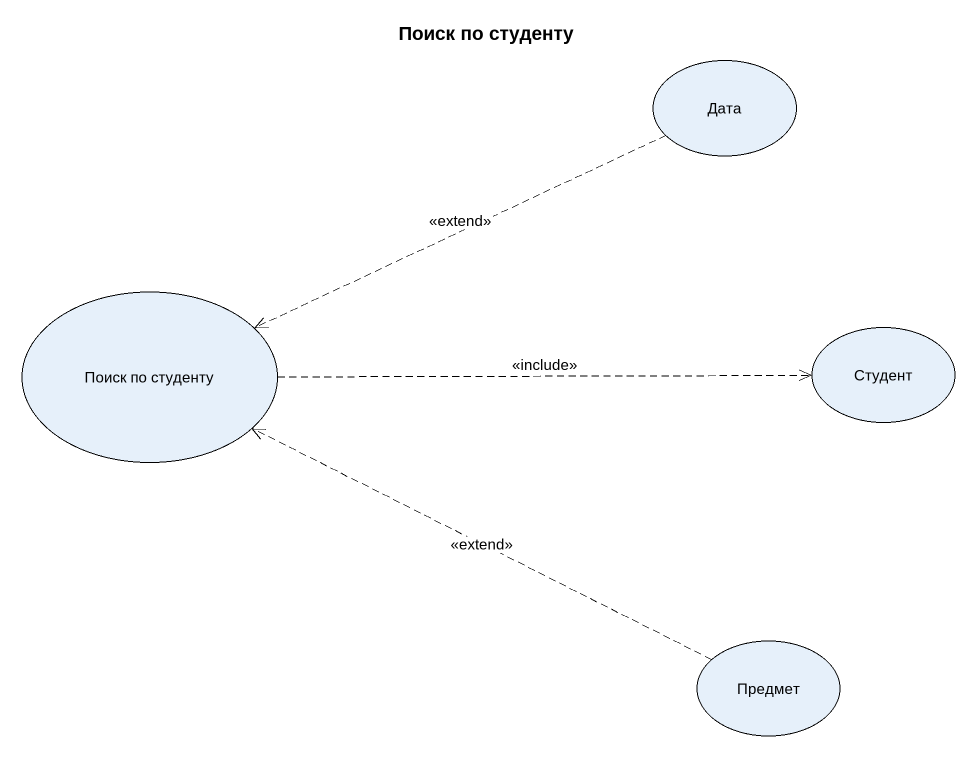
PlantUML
@startuml
title Поиск по студенту
usecase Дата
usecase "Поиск по студенту" as Поиск_по_студенту
usecase Студент
usecase Предмет
Дата .left.> Поиск_по_студенту : <<extend>>
Поиск_по_студенту .right.> Студент : <<include>>
Предмет .left.> Поиск_по_студенту : <<extend>>
@enduml
